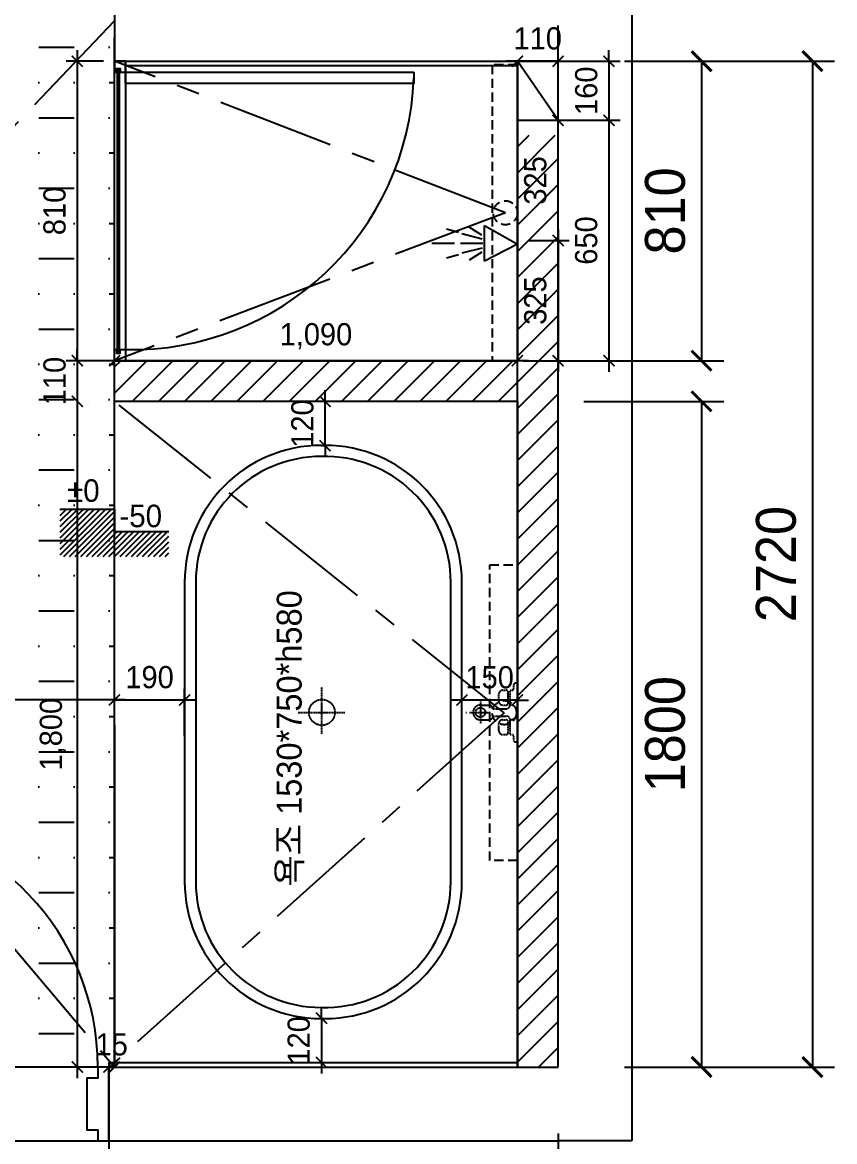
# Model space of a CAD drawing. Header units: millimetres. Extents: x 217202 to 745838, y -6815 to 171372.
# Drawn here: x 398204 to 400401, y 25432 to 28459 of the extents above; entities that cross this region are included whole.
import ezdxf

# ---------------------------------------------------------------- set-up
doc = ezdxf.new("R2010")
doc.units = ezdxf.units.MM
doc.header["$PDMODE"] = 3
doc.linetypes.add('CENTER', pattern=[50.8, 31.75, -6.35, 6.35, -6.35])
doc.linetypes.add('DASHED', pattern=[0.75, 0.5, -0.25])
doc.layers.get('DEFPOINTS').update_dxf_attribs({"color": 248})
for name, color, linetype in [('0-ELC TEXT', 7, 'Continuous'), ('03-WAL NEW', 3, 'Continuous'), ('06-FUR', 6, 'Continuous'), ('06-LIGHT', 4, 'Continuous'), ('07-DIM', 5, 'Continuous'), ('BATH', 4, 'Continuous'), ('C-WALL1', 2, 'Continuous'), ('CO-BATH', 6, 'Continuous'), ('FUR', 8, 'DASHED'), ('HAT', 5, 'Continuous'), ('TOILET-1', 6, 'Continuous'), ('도면층4', 4, 'Continuous'), ('도면층5', 5, 'Continuous')]:
    doc.layers.add(name, color=color, linetype=linetype)
doc.styles.add('HY 울릉도 L', font='')
doc.styles.add('YOURNAME', font='HY울릉도M.TTF')
doc.styles.add('코레일둥고', font='Korail_Round_Gothic_Medium.ttf')
doc.styles.get('HY 울릉도 L').set_extended_font_data('HY울릉도L')
doc.dimstyles.new('30', dxfattribs={"dimscale": 30, "dimtxt": 2, "dimasz": 1, "dimexe": 1, "dimexo": 1, "dimgap": 1, "dimtad": 1, "dimdec": 0, "dimrnd": 0.05, "dimdsep": 46, "dimlunit": 6, "dimtxsty": 'HY 울릉도 L', "dimblk": 'ARCHTICK', "dimcen": 2.5, "dimdle": 1, "dimclrd": 133, "dimclre": 133, "dimclrt": 30, "dimadec": 0, "dimazin": 0, "dimtfac": 1, "dimtdec": 0, "dimtix": 1, "dimtmove": 2, "dimatfit": 3, "dimldrblk": 'ARCHTICK', "dimfxl": 1, "dimlwd": -1, "dimlwe": -1, "dimarcsym": 0})
doc.dimstyles.new('YOURNAME-60', dxfattribs={"dimscale": 60, "dimtxt": 1.8, "dimasz": 0.9, "dimexe": 1, "dimexo": 3, "dimgap": 0.7, "dimtad": 1, "dimdec": 0, "dimzin": 0, "dimdsep": 46, "dimtxsty": 'YOURNAME', "dimblk": 'ARCHTICK', "dimcen": 0, "dimclrd": 1, "dimclre": 1, "dimclrt": 7, "dimadec": 0, "dimazin": 0, "dimtfac": 1, "dimtdec": 0, "dimtix": 1, "dimtmove": 2, "dimatfit": 3, "dimldrblk": 'ARCHTICK', "dimfxl": 1, "dimtolj": 1, "dimtzin": 0, "dimarcsym": 0})

# ---------------------------------------------------------------- blocks, each defined once
blk = doc.blocks.new('_ArchTick')
at = {"color": 0, "linetype": 'ByBlock', "const_width": 0.15}
blk.add_lwpolyline([(-0.5, -0.5), (0.5, 0.5)], dxfattribs=at)
blk = doc.blocks.new('*D342')
at = {"layer": 'DEFPOINTS', "color": 0, "transparency": 16777216}
for p in [(398437.9, 25634.1), (399652.9, 25634.1), (398437.9, 25205.6)]:
    blk.add_point(p, dxfattribs=at)
at = {"layer": 'HAT', "color": 1, "lineweight": -2, "transparency": 16777216}
for p, q in [((398437.9, 25454.1), (398437.9, 25145.6)), ((399652.9, 25454.1), (399652.9, 25145.6)), ((399652.9, 25205.6), (398437.9, 25205.6))]:
    blk.add_line(p, q, dxfattribs=at)
at = {"layer": 'HAT', "color": 1, "lineweight": -2, "transparency": 16777216, "xscale": 54, "yscale": 54, "zscale": 54, "rotation": 180}
blk.add_blockref('_ArchTick', (398437.9, 25205.6), dxfattribs=at)
at = {"layer": 'HAT', "color": 1, "lineweight": -2, "transparency": 16777216, "xscale": 54, "yscale": 54, "zscale": 54}
blk.add_blockref('_ArchTick', (399652.9, 25205.6), dxfattribs=at)
at = {"layer": 'HAT', "color": 7, "transparency": 16777216, "insert": (399045.4, 25303.6), "char_height": 108, "attachment_point": 5, "style": 'YOURNAME'}
blk.add_mtext('\\A1;1215', dxfattribs=at)
blk = doc.blocks.new('*D343')
at = {"layer": 'DEFPOINTS', "color": 0, "transparency": 16777216}
for p in [(397702.9, 25634.1), (398437.9, 25634.1), (397702.9, 25205.6)]:
    blk.add_point(p, dxfattribs=at)
at = {"layer": 'HAT', "color": 1, "lineweight": -2, "transparency": 16777216}
for p, q in [((397702.9, 25454.1), (397702.9, 25145.6)), ((398437.9, 25454.1), (398437.9, 25145.6)), ((398437.9, 25205.6), (397702.9, 25205.6))]:
    blk.add_line(p, q, dxfattribs=at)
at = {"layer": 'HAT', "color": 1, "lineweight": -2, "transparency": 16777216, "xscale": 54, "yscale": 54, "zscale": 54, "rotation": 180}
blk.add_blockref('_ArchTick', (397702.9, 25205.6), dxfattribs=at)
at = {"layer": 'HAT', "color": 1, "lineweight": -2, "transparency": 16777216, "xscale": 54, "yscale": 54, "zscale": 54}
blk.add_blockref('_ArchTick', (398437.9, 25205.6), dxfattribs=at)
at = {"layer": 'HAT', "color": 7, "transparency": 16777216, "insert": (398070.4, 25303.7), "char_height": 108, "attachment_point": 5, "style": 'YOURNAME'}
blk.add_mtext('\\A1;735', dxfattribs=at)
blk = doc.blocks.new('*D326')
at = {"layer": 'DEFPOINTS', "color": 0, "transparency": 16777216}
for p in [(397752.9, 28922.1), (398452.9, 28493.5), (397752.9, 28450.7)]:
    blk.add_point(p, dxfattribs=at)
at = {"layer": 'HAT', "color": 1, "lineweight": -2, "transparency": 16777216}
for p, q in [((397752.9, 28630.7), (397752.9, 28982.1)), ((398452.9, 28673.5), (398452.9, 28982.1)), ((398452.9, 28922.1), (397752.9, 28922.1))]:
    blk.add_line(p, q, dxfattribs=at)
at = {"layer": 'HAT', "color": 1, "lineweight": -2, "transparency": 16777216, "xscale": 54, "yscale": 54, "zscale": 54, "rotation": 180}
blk.add_blockref('_ArchTick', (397752.9, 28922.1), dxfattribs=at)
at = {"layer": 'HAT', "color": 1, "lineweight": -2, "transparency": 16777216, "xscale": 54, "yscale": 54, "zscale": 54}
blk.add_blockref('_ArchTick', (398452.9, 28922.1), dxfattribs=at)
at = {"layer": 'HAT', "color": 7, "transparency": 16777216, "insert": (398102.9, 29020.3), "char_height": 108, "attachment_point": 5, "style": 'YOURNAME'}
blk.add_mtext('\\A1;700', dxfattribs=at)
blk = doc.blocks.new('AC-8')
at = {"layer": 'BATH'}
for p, q in [((-50.8, 54), (-0.1, 142.7)), ((-0.1, 142.7), (45.4, 54)), ((45.4, 54), (-50.8, 54)), ((-24.7, 46.5), (-46.3, 12.2)), ((-13.5, 47.3), (-27.7, -7.9)), ((-1.6, 49.5), (-1.6, -10.8)), ((10.4, 47.3), (24.5, -7.9)), ((21.6, 46.5), (43.2, 12.2)), ((-31.4, -16.2), (-41.1, -49)), ((-1.6, -27.3), (-1.6, -88.5)), ((28.3, -16.2), (38, -49))]:
    blk.add_line(p, q, dxfattribs=at)
blk = doc.blocks.new('*D307')
at = {"layer": 'DEFPOINTS', "color": 0, "transparency": 16777216}
for p in [(399652.9, 28354.1), (399652.9, 25634.1), (400341.1, 25634.1)]:
    blk.add_point(p, dxfattribs=at)
at = {"layer": 'HAT', "color": 1, "lineweight": -2, "transparency": 16777216}
for p, q in [((399832.9, 28354.1), (400401.1, 28354.1)), ((400341.1, 28354.1), (400341.1, 25634.1)), ((399832.9, 25634.1), (400401.1, 25634.1))]:
    blk.add_line(p, q, dxfattribs=at)
at = {"layer": 'HAT', "color": 1, "lineweight": -2, "transparency": 16777216, "xscale": 54, "yscale": 54, "zscale": 54}
for p, rotation in [((400341.1, 28354.1), 90), ((400341.1, 25634.1), 270)]:
    blk.add_blockref('_ArchTick', p, dxfattribs=dict(at, rotation=rotation))
at = {"layer": 'HAT', "color": 7, "transparency": 16777216, "insert": (400242.9, 26994.1), "char_height": 108, "attachment_point": 5, "rotation": 90, "style": 'YOURNAME'}
blk.add_mtext('\\A1;2720', dxfattribs=at)
blk = doc.blocks.new('*D308')
at = {"layer": 'DEFPOINTS', "color": 0, "transparency": 16777216}
for p in [(399652.9, 28354.1), (399378.4, 27544.1), (400041.1, 27544.1)]:
    blk.add_point(p, dxfattribs=at)
at = {"layer": 'HAT', "color": 1, "lineweight": -2, "transparency": 16777216}
for p, q in [((399832.9, 28354.1), (400101.1, 28354.1)), ((400041.1, 28354.1), (400041.1, 27544.1)), ((399558.4, 27544.1), (400101.1, 27544.1))]:
    blk.add_line(p, q, dxfattribs=at)
at = {"layer": 'HAT', "color": 1, "lineweight": -2, "transparency": 16777216, "xscale": 54, "yscale": 54, "zscale": 54}
for p, rotation in [((400041.1, 28354.1), 90), ((400041.1, 27544.1), 270)]:
    blk.add_blockref('_ArchTick', p, dxfattribs=dict(at, rotation=rotation))
at = {"layer": 'HAT', "color": 7, "transparency": 16777216, "insert": (399942.8, 27949.1), "char_height": 108, "attachment_point": 5, "rotation": 90, "style": 'YOURNAME'}
blk.add_mtext('\\A1;810', dxfattribs=at)
blk = doc.blocks.new('*D309')
at = {"layer": 'DEFPOINTS', "color": 0, "transparency": 16777216}
for p in [(399542.9, 27434.1), (399652.9, 25634.1), (400041.1, 25634.1)]:
    blk.add_point(p, dxfattribs=at)
at = {"layer": 'HAT', "color": 1, "lineweight": -2, "transparency": 16777216}
for p, q in [((399722.9, 27434.1), (400101.1, 27434.1)), ((400041.1, 27434.1), (400041.1, 25634.1)), ((399832.9, 25634.1), (400101.1, 25634.1))]:
    blk.add_line(p, q, dxfattribs=at)
at = {"layer": 'HAT', "color": 1, "lineweight": -2, "transparency": 16777216, "xscale": 54, "yscale": 54, "zscale": 54}
for p, rotation in [((400041.1, 27434.1), 90), ((400041.1, 25634.1), 270)]:
    blk.add_blockref('_ArchTick', p, dxfattribs=dict(at, rotation=rotation))
at = {"layer": 'HAT', "color": 7, "transparency": 16777216, "insert": (399942.8, 26534.1), "char_height": 108, "attachment_point": 5, "rotation": 90, "style": 'YOURNAME'}
blk.add_mtext('\\A1;1800', dxfattribs=at)
blk = doc.blocks.new('*D336')
at = {"layer": '06-FUR', "color": 133, "transparency": 16777216}
for p, q in [((398352.2, 27464.1), (398352.2, 25604.1)), ((398382.2, 27434.1), (398382.2, 27434.1)), ((398422.9, 25634.1), (398322.2, 25634.1))]:
    blk.add_line(p, q, dxfattribs=at)
at = {"layer": 'DEFPOINTS', "color": 0, "transparency": 16777216}
for p in [(398352.2, 27434.1), (398352.2, 25634.1), (398452.9, 25634.1)]:
    blk.add_point(p, dxfattribs=at)
at = {"layer": '06-FUR', "color": 133, "transparency": 16777216, "xscale": 30, "yscale": 30, "zscale": 30}
for p, rotation in [((398352.2, 27434.1), 90), ((398352.2, 25634.1), 270)]:
    blk.add_blockref('_ArchTick', p, dxfattribs=dict(at, rotation=rotation))
at = {"layer": '06-FUR', "color": 30, "transparency": 16777216, "insert": (398286.3, 26534.1), "char_height": 60, "attachment_point": 5, "rotation": 90, "style": 'HY 울릉도 L'}
blk.add_mtext('1,800', dxfattribs=at)
blk = doc.blocks.new('*D310')
at = {"layer": '06-FUR', "color": 133, "transparency": 16777216}
for p, q in [((398352.2, 28384.1), (398352.2, 27514.1)), ((398422.9, 28354.1), (398322.2, 28354.1)), ((398422.9, 27544.1), (398322.2, 27544.1))]:
    blk.add_line(p, q, dxfattribs=at)
at = {"layer": 'DEFPOINTS', "color": 0, "transparency": 16777216}
for p in [(398452.9, 28354.1), (398352.2, 27544.1), (398452.9, 27544.1)]:
    blk.add_point(p, dxfattribs=at)
at = {"layer": '06-FUR', "color": 133, "transparency": 16777216, "xscale": 30, "yscale": 30, "zscale": 30}
for p, rotation in [((398352.2, 28354.1), 90), ((398352.2, 27544.1), 270)]:
    blk.add_blockref('_ArchTick', p, dxfattribs=dict(at, rotation=rotation))
at = {"layer": '06-FUR', "color": 30, "transparency": 16777216, "insert": (398290.9, 27949.1), "char_height": 60, "attachment_point": 5, "rotation": 90, "style": 'HY 울릉도 L'}
blk.add_mtext('810', dxfattribs=at)
blk = doc.blocks.new('*D338')
at = {"layer": '06-FUR', "color": 133, "transparency": 16777216}
for p, q in [((399542.9, 28354.1), (399512.9, 28354.1)), ((399542.9, 28354.1), (399652.9, 28354.1)), ((399652.9, 28354.1), (399682.9, 28354.1))]:
    blk.add_line(p, q, dxfattribs=at)
at = {"layer": 'DEFPOINTS', "color": 0, "transparency": 16777216}
for p in [(399542.9, 28354.1), (399652.9, 28354.1), (399652.9, 28354.1)]:
    blk.add_point(p, dxfattribs=at)
at = {"layer": '06-FUR', "color": 133, "transparency": 16777216, "xscale": 30, "yscale": 30, "zscale": 30}
blk.add_blockref('_ArchTick', (399542.9, 28354.1), dxfattribs=at)
at = {"layer": '06-FUR', "color": 133, "transparency": 16777216, "xscale": 30, "yscale": 30, "zscale": 30, "rotation": 180}
blk.add_blockref('_ArchTick', (399652.9, 28354.1), dxfattribs=at)
at = {"layer": '06-FUR', "color": 30, "transparency": 16777216, "insert": (399597.9, 28415.4), "char_height": 60, "attachment_point": 5, "style": 'HY 울릉도 L'}
blk.add_mtext('110', dxfattribs=at)
blk = doc.blocks.new('*D339')
at = {"layer": '06-FUR', "color": 133, "transparency": 16777216}
for p, q in [((398452.9, 27464.1), (398452.9, 27574.1)), ((399542.9, 27464.1), (399542.9, 27574.1)), ((399572.9, 27544.1), (398422.9, 27544.1))]:
    blk.add_line(p, q, dxfattribs=at)
at = {"layer": 'DEFPOINTS', "color": 0, "transparency": 16777216}
for p in [(398452.9, 27544.1), (398452.9, 27434.1), (399542.9, 27434.1)]:
    blk.add_point(p, dxfattribs=at)
at = {"layer": '06-FUR', "color": 133, "transparency": 16777216, "xscale": 30, "yscale": 30, "zscale": 30, "rotation": 180}
blk.add_blockref('_ArchTick', (398452.9, 27544.1), dxfattribs=at)
at = {"layer": '06-FUR', "color": 133, "transparency": 16777216, "xscale": 30, "yscale": 30, "zscale": 30}
blk.add_blockref('_ArchTick', (399542.9, 27544.1), dxfattribs=at)
at = {"layer": '06-FUR', "color": 30, "transparency": 16777216, "insert": (398997.9, 27610.1), "char_height": 60, "attachment_point": 5, "style": 'HY 울릉도 L'}
blk.add_mtext('1,090', dxfattribs=at)
blk = doc.blocks.new('*D311')
at = {"layer": '06-FUR', "color": 133, "transparency": 16777216}
for p, q in [((398352.2, 27544.1), (398352.2, 27574.1)), ((398352.2, 27544.1), (398352.2, 27434.1)), ((398382.2, 27544.1), (398382.2, 27544.1)), ((398352.2, 27434.1), (398352.2, 27404.1)), ((398382.2, 27434.1), (398382.2, 27434.1))]:
    blk.add_line(p, q, dxfattribs=at)
at = {"layer": 'DEFPOINTS', "color": 0, "transparency": 16777216}
for p in [(398352.2, 27544.1), (398352.2, 27434.1), (398352.2, 27434.1)]:
    blk.add_point(p, dxfattribs=at)
at = {"layer": '06-FUR', "color": 133, "transparency": 16777216, "xscale": 30, "yscale": 30, "zscale": 30}
for p, rotation in [((398352.2, 27544.1), 270), ((398352.2, 27434.1), 90)]:
    blk.add_blockref('_ArchTick', p, dxfattribs=dict(at, rotation=rotation))
at = {"layer": '06-FUR', "color": 30, "transparency": 16777216, "insert": (398291, 27489.1), "char_height": 60, "attachment_point": 5, "rotation": 90, "style": 'HY 울릉도 L'}
blk.add_mtext('110', dxfattribs=at)
blk = doc.blocks.new('*D327')
at = {"layer": '06-FUR', "color": 133, "transparency": 16777216}
blk.add_line((398482.9, 26626.7), (397677.9, 26626.7), dxfattribs=at)
at = {"layer": 'DEFPOINTS', "color": 0, "transparency": 16777216}
for p in [(397707.9, 26626.7), (397707.9, 26626.7), (398452.9, 26626.7)]:
    blk.add_point(p, dxfattribs=at)
at = {"layer": '06-FUR', "color": 133, "transparency": 16777216, "xscale": 30, "yscale": 30, "zscale": 30, "rotation": 180}
blk.add_blockref('_ArchTick', (397707.9, 26626.7), dxfattribs=at)
at = {"layer": '06-FUR', "color": 133, "transparency": 16777216, "xscale": 30, "yscale": 30, "zscale": 30}
blk.add_blockref('_ArchTick', (398452.9, 26626.7), dxfattribs=at)
at = {"layer": '06-FUR', "color": 30, "transparency": 16777216, "insert": (398080.4, 26687.3), "char_height": 60, "attachment_point": 5, "style": 'HY 울릉도 L'}
blk.add_mtext('745', dxfattribs=at)
blk = doc.blocks.new('*D306')
at = {"layer": '06-FUR', "color": 133, "transparency": 16777216}
for p, q in [((398452.9, 26529.4), (398452.9, 26656.7)), ((398642.7, 26529.4), (398642.7, 26656.7)), ((398452.9, 26626.7), (398422.9, 26626.7)), ((398452.9, 26626.7), (398642.7, 26626.7)), ((398642.7, 26626.7), (398672.7, 26626.7))]:
    blk.add_line(p, q, dxfattribs=at)
at = {"layer": 'DEFPOINTS', "color": 0, "transparency": 16777216}
for p in [(398642.7, 26626.7), (398452.9, 26499.4), (398642.7, 26499.4)]:
    blk.add_point(p, dxfattribs=at)
at = {"layer": '06-FUR', "color": 133, "transparency": 16777216, "xscale": 30, "yscale": 30, "zscale": 30}
blk.add_blockref('_ArchTick', (398452.9, 26626.7), dxfattribs=at)
at = {"layer": '06-FUR', "color": 133, "transparency": 16777216, "xscale": 30, "yscale": 30, "zscale": 30, "rotation": 180}
blk.add_blockref('_ArchTick', (398642.7, 26626.7), dxfattribs=at)
at = {"layer": '06-FUR', "color": 30, "transparency": 16777216, "insert": (398547.8, 26688), "char_height": 60, "attachment_point": 5, "style": 'HY 울릉도 L'}
blk.add_mtext('190', dxfattribs=at)
blk = doc.blocks.new('*D345')
at = {"layer": '06-FUR', "color": 133, "transparency": 16777216}
for p, q in [((399790.6, 28224.1), (399790.6, 27514.1)), ((399820.6, 28194.1), (399820.6, 28194.1)), ((399572.9, 27544.1), (399820.6, 27544.1))]:
    blk.add_line(p, q, dxfattribs=at)
at = {"layer": 'DEFPOINTS', "color": 0, "transparency": 16777216}
for p in [(399790.6, 28194.1), (399542.9, 27544.1), (399790.6, 27544.1)]:
    blk.add_point(p, dxfattribs=at)
at = {"layer": '06-FUR', "color": 133, "transparency": 16777216, "xscale": 30, "yscale": 30, "zscale": 30}
for p, rotation in [((399790.6, 28194.1), 90), ((399790.6, 27544.1), 270)]:
    blk.add_blockref('_ArchTick', p, dxfattribs=dict(at, rotation=rotation))
at = {"layer": '06-FUR', "color": 30, "transparency": 16777216, "insert": (399729.3, 27869.1), "char_height": 60, "attachment_point": 5, "rotation": 90, "style": 'HY 울릉도 L'}
blk.add_mtext('650', dxfattribs=at)
blk = doc.blocks.new('*D329')
at = {"layer": '06-FUR', "color": 133, "transparency": 16777216}
for p, q in [((399542.9, 26552.9), (399542.9, 26656.4)), ((399392.7, 26626.4), (399362.7, 26626.4)), ((399542.9, 26626.4), (399392.7, 26626.4)), ((399542.9, 26626.4), (399572.9, 26626.4))]:
    blk.add_line(p, q, dxfattribs=at)
at = {"layer": 'DEFPOINTS', "color": 0, "transparency": 16777216}
for p in [(399392.7, 26626.4), (399392.7, 26626.4), (399542.9, 26522.9)]:
    blk.add_point(p, dxfattribs=at)
at = {"layer": '06-FUR', "color": 133, "transparency": 16777216, "xscale": 30, "yscale": 30, "zscale": 30}
blk.add_blockref('_ArchTick', (399392.7, 26626.4), dxfattribs=at)
at = {"layer": '06-FUR', "color": 133, "transparency": 16777216, "xscale": 30, "yscale": 30, "zscale": 30, "rotation": 180}
blk.add_blockref('_ArchTick', (399542.9, 26626.4), dxfattribs=at)
at = {"layer": '06-FUR', "color": 30, "transparency": 16777216, "insert": (399467.8, 26687.7), "char_height": 60, "attachment_point": 5, "style": 'HY 울릉도 L'}
blk.add_mtext('150', dxfattribs=at)
blk = doc.blocks.new('*D346')
at = {"layer": '06-FUR', "color": 133, "transparency": 16777216}
for p, q in [((399022.7, 27434.1), (399022.7, 27464.1)), ((399022.7, 27314.1), (399022.7, 27434.1)), ((399052.7, 27434.1), (399052.7, 27434.1)), ((399022.7, 27314.1), (399022.7, 27284.1)), ((399052.7, 27314.1), (399052.7, 27314.1))]:
    blk.add_line(p, q, dxfattribs=at)
at = {"layer": 'DEFPOINTS', "color": 0, "transparency": 16777216}
for p in [(399022.7, 27434.1), (399022.7, 27434.1), (399022.7, 27314.1)]:
    blk.add_point(p, dxfattribs=at)
at = {"layer": '06-FUR', "color": 133, "transparency": 16777216, "xscale": 30, "yscale": 30, "zscale": 30}
for p, rotation in [((399022.7, 27434.1), 270), ((399022.7, 27314.1), 90)]:
    blk.add_blockref('_ArchTick', p, dxfattribs=dict(at, rotation=rotation))
at = {"layer": '06-FUR', "color": 30, "transparency": 16777216, "insert": (398961.5, 27374.1), "char_height": 60, "attachment_point": 5, "rotation": 90, "style": 'HY 울릉도 L'}
blk.add_mtext('120', dxfattribs=at)
blk = doc.blocks.new('*D333')
at = {"layer": '06-FUR', "color": 133, "transparency": 16777216}
for p, q in [((399790.6, 28354.1), (399790.6, 28384.1)), ((399682.9, 28354.1), (399820.6, 28354.1)), ((399790.6, 28354.1), (399790.6, 28194.1)), ((399682.9, 28194.1), (399820.6, 28194.1)), ((399790.6, 28194.1), (399790.6, 28164.1))]:
    blk.add_line(p, q, dxfattribs=at)
at = {"layer": 'DEFPOINTS', "color": 0, "transparency": 16777216}
for p in [(399652.9, 28354.1), (399652.9, 28194.1), (399790.6, 28194.1)]:
    blk.add_point(p, dxfattribs=at)
at = {"layer": '06-FUR', "color": 133, "transparency": 16777216, "xscale": 30, "yscale": 30, "zscale": 30}
for p, rotation in [((399790.6, 28354.1), 270), ((399790.6, 28194.1), 90)]:
    blk.add_blockref('_ArchTick', p, dxfattribs=dict(at, rotation=rotation))
at = {"layer": '06-FUR', "color": 30, "transparency": 16777216, "insert": (399729.4, 28274.1), "char_height": 60, "attachment_point": 5, "rotation": 90, "style": 'HY 울릉도 L'}
blk.add_mtext('160', dxfattribs=at)
blk = doc.blocks.new('*D334')
at = {"layer": '06-FUR', "color": 133, "transparency": 16777216}
for p, q in [((399652.9, 27839.1), (399652.9, 28224.1)), ((399572.9, 28194.1), (399682.9, 28194.1)), ((399572.9, 27869.1), (399682.9, 27869.1))]:
    blk.add_line(p, q, dxfattribs=at)
at = {"layer": 'DEFPOINTS', "color": 0, "transparency": 16777216}
for p in [(399542.9, 28194.1), (399652.9, 28194.1), (399542.9, 27869.1)]:
    blk.add_point(p, dxfattribs=at)
at = {"layer": '06-FUR', "color": 133, "transparency": 16777216, "xscale": 30, "yscale": 30, "zscale": 30}
for p, rotation in [((399652.9, 28194.1), 90), ((399652.9, 27869.1), 270)]:
    blk.add_blockref('_ArchTick', p, dxfattribs=dict(at, rotation=rotation))
at = {"layer": '06-FUR', "color": 30, "transparency": 16777216, "insert": (399591.5, 28031.6), "char_height": 60, "attachment_point": 5, "rotation": 90, "style": 'HY 울릉도 L'}
blk.add_mtext('325', dxfattribs=at)
blk = doc.blocks.new('*D335')
at = {"layer": '06-FUR', "color": 133, "transparency": 16777216}
for p, q in [((399652.9, 27899.1), (399652.9, 27514.1)), ((399572.9, 27869.1), (399682.9, 27869.1)), ((399572.9, 27544.1), (399682.9, 27544.1))]:
    blk.add_line(p, q, dxfattribs=at)
at = {"layer": 'DEFPOINTS', "color": 0, "transparency": 16777216}
for p in [(399542.9, 27869.1), (399542.9, 27544.1), (399652.9, 27544.1)]:
    blk.add_point(p, dxfattribs=at)
at = {"layer": '06-FUR', "color": 133, "transparency": 16777216, "xscale": 30, "yscale": 30, "zscale": 30}
for p, rotation in [((399652.9, 27869.1), 90), ((399652.9, 27544.1), 270)]:
    blk.add_blockref('_ArchTick', p, dxfattribs=dict(at, rotation=rotation))
at = {"layer": '06-FUR', "color": 30, "transparency": 16777216, "insert": (399591.5, 27706.6), "char_height": 60, "attachment_point": 5, "rotation": 90, "style": 'HY 울릉도 L'}
blk.add_mtext('325', dxfattribs=at)
blk = doc.blocks.new('*D359')
at = {"layer": '06-FUR', "color": 133, "transparency": 16777216}
for p, q in [((399012.8, 25766.1), (399012.8, 25796.1)), ((399012.8, 25766.1), (399012.8, 25646.1)), ((399042.8, 25766.1), (399042.8, 25766.1)), ((399012.8, 25646.1), (399012.8, 25616.1)), ((399042.7, 25646.1), (399042.8, 25646.1))]:
    blk.add_line(p, q, dxfattribs=at)
at = {"layer": 'DEFPOINTS', "color": 0, "transparency": 16777216}
for p in [(399012.8, 25766.1), (399012.7, 25646.1), (399012.8, 25646.1)]:
    blk.add_point(p, dxfattribs=at)
at = {"layer": '06-FUR', "color": 133, "transparency": 16777216, "xscale": 30, "yscale": 30, "zscale": 30}
for p, rotation in [((399012.8, 25766.1), 270), ((399012.8, 25646.1), 90)]:
    blk.add_blockref('_ArchTick', p, dxfattribs=dict(at, rotation=rotation))
at = {"layer": '06-FUR', "color": 30, "transparency": 16777216, "insert": (398951.5, 25706.1), "char_height": 60, "attachment_point": 5, "rotation": 90, "style": 'HY 울릉도 L'}
blk.add_mtext('120', dxfattribs=at)
blk = doc.blocks.new('*D480')
at = {"layer": '06-FUR', "color": 133, "transparency": 16777216}
for p, q in [((398437.9, 25634.1), (398407.9, 25634.1)), ((398452.9, 25634.1), (398437.9, 25634.1)), ((398452.9, 25634.1), (398482.9, 25634.1))]:
    blk.add_line(p, q, dxfattribs=at)
at = {"layer": 'DEFPOINTS', "color": 0, "transparency": 16777216}
for p in [(398437.9, 25634.1), (398437.9, 25634.1), (398452.9, 25634.1)]:
    blk.add_point(p, dxfattribs=at)
at = {"layer": '06-FUR', "color": 133, "transparency": 16777216, "xscale": 30, "yscale": 30, "zscale": 30}
blk.add_blockref('_ArchTick', (398437.9, 25634.1), dxfattribs=at)
at = {"layer": '06-FUR', "color": 133, "transparency": 16777216, "xscale": 30, "yscale": 30, "zscale": 30, "rotation": 180}
blk.add_blockref('_ArchTick', (398452.9, 25634.1), dxfattribs=at)
at = {"layer": '06-FUR', "color": 30, "transparency": 16777216, "insert": (398445.4, 25694.8), "char_height": 60, "attachment_point": 5, "style": 'HY 울릉도 L'}
blk.add_mtext('15', dxfattribs=at)

msp = doc.modelspace()

# ---------------------------------------------------------------- hatches: boundary and pattern name
h = msp.add_hatch()
h.set_pattern_fill('ANSI31', color=8, scale=3.388004, angle=180)
h.set_pattern_definition([(225, (303302.846, -81827.1), (7.60628565, -7.60628565), [])])
h.paths.add_polyline_path([(398305.9, 27143), (398452.9, 27143), (398452.9, 27082), (398599.8, 27082), (398599.8, 27014.3), (398305.9, 27014.3)])
at = {"layer": '03-WAL NEW'}
h = msp.add_hatch(dxfattribs=at)
h.set_pattern_fill('_USER', color=8, scale=50, angle=45, pattern_type=0)
h.set_pattern_definition([(45, (91358.25, -42474.425), (-35.355339, 35.355339), [])])
h.paths.add_polyline_path([(399652.9, 28154.1), (399542.9, 28154.1), (399542.9, 27544.1), (398452.9, 27544.1), (398452.9, 27434.1), (399542.9, 27434.1), (399542.9, 25634.1), (399652.9, 25634.1)])
at = {"layer": 'TOILET-1'}
h = msp.add_hatch(dxfattribs=at)
h.set_pattern_fill('MUDST', color=8, scale=15)
h.set_pattern_definition([(0, (56110.19, -42474.425), (190.5, 95.25), [95.25, -95.25, 0, -95.25, 0, -95.25])])
h.paths.add_polyline_path([(398452.9, 28417.3), (398452.9, 28463.1), (398422.9, 28463.1), (397764.9, 28463.1), (397764.9, 28342.1), (397277.9, 28342.1), (397277.9, 28274.9), (397277.9, 28171.6), (397335.7, 28170.2, -0.407252), (397350.3, 28155.2, -0.420239), (397367.7, 28169.6, -0.003215), (397396, 28168.8, -0.200323), (397410.4, 28174.1, -0.036121), (397726.7, 28138.3, -0.292078), (397812, 28033.5, -0.036235), (397816.2, 27974.9, -0.036235), (397812, 27916.3, -0.292078), (397726.7, 27811.5, -0.036121), (397410.4, 27775.6, -0.200323), (397396, 27780.9, -0.003215), (397367.7, 27780.2, -0.420239), (397350.3, 27794.5, -0.407252), (397335.7, 27779.5), (397277.9, 27778.1), (397277.9, 27674.9), (397277.9, 27534.1), (397407.9, 27534.1, -0.414214), (397707.9, 27234.1), (397707.9, 26546.1), (397714.9, 26546.1), (397714.9, 26060.4), (397732.9, 26060.4), (397732.9, 26309.1), (397762.9, 26309.1), (397762.9, 26308.6, -0.401154), (398407.9, 25634.1), (398437.9, 25634.1), (398437.9, 25646.1), (398452.9, 25646.1)])
h.paths.add_polyline_path([(397762.9, 26308.6), (397762.9, 25634.1), (398407.9, 25634.1, 0.401154)], flags=17)
h.paths.add_polyline_path([(397732.9, 26060.4), (397714.9, 26060.4), (397714.9, 25634.1), (397732.9, 25634.1)], flags=17)

# ---------------------------------------------------------------- linework, layer by layer
at = {"layer": '06-LIGHT'}
msp.add_lwpolyline([(398305.9, 27143), (398452.9, 27143), (398452.9, 27082), (398599.8, 27082)], dxfattribs=at)
at = {"layer": '07-DIM'}
for p, q in [((398482.9, 28342.1), (399542.9, 28342.1)), ((398437.9, 25646.1), (399542.9, 25646.1)), ((398437.9, 25646.1), (398437.9, 25634.1))]:
    msp.add_line(p, q, dxfattribs=at)
at = {"layer": 'C-WALL1'}
for p, q in [((399852.4, 29903.7), (399852.4, 25434.1)), ((398452.9, 28572.1), (398452.9, 28354.1)), ((399652.9, 25634.1), (399652.9, 28450.7)), ((398452.9, 28354.1), (399652.9, 28354.1)), ((398437.9, 25634.1), (399652.9, 25634.1)), ((398437.9, 25634.1), (398437.9, 25434.1)), ((398437.9, 25634.1), (399652.9, 25634.1)), ((398437.9, 25434.1), (399652.9, 25434.1)), ((399852.4, 25434.1), (399652.9, 25434.1))]:
    msp.add_line(p, q, dxfattribs=at)
at = {"layer": 'CO-BATH'}
for p, q in [((398460.4, 28334.1), (398460.4, 27564.1)), ((398465.4, 28334.1), (398465.4, 27564.1))]:
    msp.add_line(p, q, dxfattribs=at)
at = {"layer": 'CO-BATH', "color": 8}
for points in [[(398452.9, 28354.1), (398482.9, 28354.1), (398482.9, 27544.1), (398452.9, 27544.1)], [(399262.9, 28324.1), (399262.9, 28294.1), (398482.9, 28294.1), (398482.9, 28324.1)]]:
    msp.add_lwpolyline(points, close=True, dxfattribs=at)
at = {"layer": 'CO-BATH'}
for points in [[(398452.9, 28354.1), (398452.9, 28324.1), (398457.9, 28324.1), (398457.9, 28334.1), (398467.9, 28334.1), (398467.9, 28324.1), (398482.9, 28324.1), (398482.9, 28354.1)], [(398452.9, 27544.1), (398452.9, 27574.1), (398457.9, 27574.1), (398457.9, 27564.1), (398467.9, 27564.1), (398467.9, 27574.1), (398482.9, 27574.1), (398482.9, 27544.1)]]:
    msp.add_lwpolyline(points, close=True, dxfattribs=at)
at = {"layer": 'FUR', "linetype": 'CENTER', "ltscale": 10}
for p, q in [((397185.3, 27134.1), (398452.9, 28463.1)), ((399510.3, 27944.1), (398452.9, 28354.1)), ((399510.3, 27944.1), (398452.9, 27544.1)), ((399507.5, 26592.3), (398452.9, 27434.1)), ((397185.3, 27134.1), (398452.9, 25634.1)), ((399507.5, 26592.3), (398452.9, 25646.1))]:
    msp.add_line(p, q, dxfattribs=at)
at = {"layer": 'FUR'}
for p, q in [((399532.9, 26658), (399532.9, 26668)), ((399537.9, 26673), (399542.9, 26673)), ((399014.1, 26534.7), (399014.1, 26661)), ((399492.9, 26623), (399492.9, 26643)), ((399502.9, 26653), (399512.9, 26653)), ((399517.9, 26618), (399517.9, 26648)), ((399522.9, 26653), (399527.9, 26653)), ((399522.9, 26613), (399522.9, 26653)), ((399442.9, 26622.5), (399442.9, 26562)), ((399442.9, 26613), (399466, 26613)), ((399502.9, 26613), (399512.9, 26613)), ((398949.9, 26593), (399075.6, 26593)), ((399403.6, 26593), (399406.3, 26593)), ((399412.9, 26593), (399470.1, 26593)), ((399476, 26603), (399512.9, 26603)), ((399476, 26583), (399512.9, 26583)), ((399476, 26582), (399476, 26583)), ((399442.9, 26573), (399467, 26573)), ((399492.9, 26543), (399492.9, 26563)), ((399502.9, 26573), (399512.9, 26573)), ((399517.9, 26538), (399517.9, 26568)), ((399522.9, 26533), (399522.9, 26573)), ((399502.9, 26533), (399512.9, 26533)), ((399522.9, 26533), (399527.9, 26533)), ((399532.9, 26518), (399532.9, 26528)), ((399542.9, 26354.1), (399542.9, 26514.1)), ((399537.9, 26513), (399542.9, 26513))]:
    msp.add_line(p, q, dxfattribs=at)
at = {"layer": 'FUR', "ltscale": 50}
for points in [[(399474.9, 28344.1), (399474.9, 27544.1), (399542.9, 27544.1), (399542.9, 28344.1)], [(399542.9, 26992.3), (399542.9, 26192.3), (399467.9, 26192.3), (399467.9, 26992.3)]]:
    msp.add_lwpolyline(points, close=True, dxfattribs=at)
for centre in [(399510.3, 27944.1), (399507.5, 26592.3)]:
    msp.add_circle(centre, 32.6, dxfattribs=at)
at = {"layer": 'FUR'}
for centre, radius in [((399014.1, 26593), 35), ((399442.9, 26593), 12.9)]:
    msp.add_circle(centre, radius, dxfattribs=at)
for centre, radius, start, end in [((399537.9, 26668), 5, 90, 180), ((399502.9, 26643), 10, 90, 180), ((399512.9, 26648), 5, 0, 90), ((399527.9, 26658), 5, 270, 0), ((399442.9, 26593), 20, 90, 180), ((399466, 26603), 10, 0, 90), ((399502.9, 26623), 10, 180, 270), ((399512.9, 26618), 5, 270, 0), ((399512.9, 26613), 10, 270, 0), ((399522.9, 26593), 20, 270, 90), ((399442.9, 26593), 20, 180, 270), ((399467, 26582), 9, 270, 0), ((399512.9, 26573), 10, 0, 90), ((399502.9, 26563), 10, 90, 180), ((399512.9, 26568), 5, 0, 90), ((399502.9, 26543), 10, 180, 270), ((399512.9, 26538), 5, 270, 0), ((399527.9, 26528), 5, 0, 90), ((399537.9, 26518), 5, 180, 270)]:
    msp.add_arc(centre, radius, start, end, dxfattribs=at)
at = {"layer": 'TOILET-1'}
for p, q in [((398452.9, 25634.1), (398452.9, 28417.3)), ((399652.9, 28354.1), (399542.9, 28354.1)), ((399542.9, 28354.1), (399542.9, 27544.1)), ((399542.9, 27544.1), (399542.9, 28354.1)), ((399542.9, 28354.1), (399542.9, 28194.1)), ((399652.9, 28194.1), (399542.9, 28354.1)), ((399542.9, 28194.1), (399652.9, 28194.1)), ((399542.9, 28194.1), (399542.9, 27544.1)), ((399542.9, 28194.1), (399542.9, 27544.1)), ((398452.9, 27434.1), (398452.9, 27544.1)), ((398452.9, 27544.1), (399542.9, 27544.1)), ((399542.9, 27434.1), (399542.9, 27544.1)), ((399542.9, 27434.1), (398452.9, 27434.1)), ((399542.9, 27434.1), (399542.9, 25634.1)), ((399542.9, 25634.1), (399542.9, 27434.1)), ((399012.7, 27315.1), (399022.7, 27315.1)), ((398642.7, 26945.1), (398642.7, 26135.1)), ((398672.7, 26945.1), (398672.7, 26135.1)), ((399362.7, 26135.1), (399362.7, 26945.1)), ((399392.7, 26135.1), (399392.7, 26945.1)), ((398452.9, 26558.1), (398452.9, 25634.1)), ((399012.7, 25765.1), (399022.7, 25765.1))]:
    msp.add_line(p, q, dxfattribs=at)
for centre, radius, start, end in [((398500.1, 28337.2), 763.2, 268.7027, 357.8946), ((399012.7, 26945.1), 370, 90, 180), ((399022.7, 26945.1), 370, 0, 90), ((399012.7, 26945.1), 340, 90, 180), ((399022.5, 26945), 340.2, 0.0167, 91.644), ((399012.7, 26135.1), 370, 180, 270), ((399012.7, 26135.1), 340, 180, 270), ((399022.5, 26135.2), 340.2, 268.356, 359.9833), ((399022.7, 26135.1), 370, 270, 0)]:
    msp.add_arc(centre, radius, start, end, dxfattribs=at)
at = {"layer": '도면층4'}
for p, q in [((398437.9, 25634.1), (397702.9, 25634.1)), ((397702.9, 25434.1), (398437.9, 25434.1))]:
    msp.add_line(p, q, dxfattribs=at)
msp.add_lwpolyline([(398437.9, 25634.1), (398407.9, 25634.1), (398407.9, 25604.1), (398377.9, 25604.1), (398377.9, 25464.1), (398407.9, 25464.1), (398407.9, 25434.1), (398437.9, 25434.1), (398437.9, 25634.1)], dxfattribs=at)
at = {"layer": '도면층5'}
msp.add_arc((397732.7, 25634.1), 675.2, 0.0056, 87.2272, dxfattribs=at)

# ---------------------------------------------------------------- block references
at = {"layer": 'C-WALL1', "rotation": 270}
msp.add_blockref('AC-8', (399400.1, 27859.1), dxfattribs=at)

# ---------------------------------------------------------------- texts
at = {"layer": '0-ELC TEXT', "insert": (398891.8, 26122.1), "char_height": 67.372, "attachment_point": 1, "rotation": 90, "style": '코레일둥고'}
msp.add_mtext_dynamic_manual_height_columns('{\\fGulim|b0|i0|c129|p50;욕조 1530*750*h580}', width=908.772, gutter_width=3748.8, heights=[0], dxfattribs=at)
at = {"layer": '도면층4', "style": '코레일둥고'}
for s, p in [('%%P0', (398324.6, 27162.4)), ('-50', (398466.3, 27093.8))]:
    msp.add_text(s, height=60.98, dxfattribs=at).set_placement(p)

# ---------------------------------------------------------------- dimensions: what is measured, and where the dimension line sits
at = {"layer": '06-FUR'}
for base, p1, p2, picture, middle in [((399652.9, 28354.1), (399542.9, 28354.1), (399652.9, 28354.1), '*D338', (399597.9, 28415.4)), ((398452.9, 27544.1), (399542.9, 27434.1), (398452.9, 27434.1), '*D339', (398997.9, 27610.1)), ((397707.9, 26626.7), (398452.9, 26626.7), (397707.9, 26626.7), '*D327', (398080.4, 26687.3)), ((398642.7, 26626.7), (398452.9, 26499.4), (398642.7, 26499.4), '*D306', (398547.8, 26688)), ((399392.7, 26626.4), (399542.9, 26522.9), (399392.7, 26626.4), '*D329', (399467.8, 26687.7)), ((398437.9, 25634.1), (398452.9, 25634.1), (398437.9, 25634.1), '*D480', (398445.4, 25694.8))]:
    dim = msp.add_linear_dim(base=base, p1=p1, p2=p2, dimstyle='30', override={"dimfxl": 1.25}, dxfattribs=at)
    dim.commit()
    dim.dimension.update_dxf_attribs({"geometry": picture, "text_midpoint": middle})
for base, p1, p2, picture, middle in [((398352.2, 27544.1), (398452.9, 28354.1), (398452.9, 27544.1), '*D310', (398290.9, 27949.1)), ((399790.6, 28194.1), (399652.9, 28354.1), (399652.9, 28194.1), '*D333', (399729.4, 28274.1)), ((399790.6, 27544.1), (399790.6, 28194.1), (399542.9, 27544.1), '*D345', (399729.3, 27869.1)), ((399652.9, 28194.1), (399542.9, 27869.1), (399542.9, 28194.1), '*D334', (399591.5, 28031.6)), ((399652.9, 27544.1), (399542.9, 27869.1), (399542.9, 27544.1), '*D335', (399591.5, 27706.6)), ((398352.2, 25634.1), (398352.2, 27434.1), (398452.9, 25634.1), '*D336', (398286.3, 26534.1)), ((399022.7, 27434.1), (399022.7, 27314.1), (399022.7, 27434.1), '*D346', (398961.5, 27374.1)), ((399012.8, 25646.1), (399012.8, 25766.1), (399012.7, 25646.1), '*D359', (398951.5, 25706.1))]:
    dim = msp.add_linear_dim(base=base, p1=p1, p2=p2, angle=90, dimstyle='30', override={"dimfxl": 1.25}, dxfattribs=at)
    dim.commit()
    dim.dimension.update_dxf_attribs({"geometry": picture, "text_midpoint": middle})
dim = msp.add_aligned_dim(p1=(398352.2, 27544.1), p2=(398352.2, 27434.1), distance=0, dimstyle='30', override={"dimfxl": 1.25}, dxfattribs=at)
dim.commit()
dim.dimension.update_dxf_attribs({"geometry": '*D311', "text_midpoint": (398291, 27489.1)})
at = {"layer": 'HAT'}
for base, p1, p2, picture, middle in [((397752.9, 28922.1), (398452.9, 28493.5), (397752.9, 28450.7), '*D326', (398102.9, 29020.3)), ((397702.9, 25205.6), (398437.9, 25634.1), (397702.9, 25634.1), '*D343', (398070.4, 25303.7)), ((398437.9, 25205.6), (399652.9, 25634.1), (398437.9, 25634.1), '*D342', (399045.4, 25303.6))]:
    dim = msp.add_linear_dim(base=base, p1=p1, p2=p2, dimstyle='YOURNAME-60', dxfattribs=at)
    dim.commit()
    dim.dimension.update_dxf_attribs({"geometry": picture, "text_midpoint": middle})
for base, p1, p2, angle, picture, middle in [((400041.1, 27544.1), (399652.9, 28354.1), (399378.4, 27544.1), 270, '*D308', (399942.8, 27949.1)), ((400341.1, 25634.1), (399652.9, 28354.1), (399652.9, 25634.1), 90, '*D307', (400242.9, 26994.1)), ((400041.1, 25634.1), (399542.9, 27434.1), (399652.9, 25634.1), 270, '*D309', (399942.8, 26534.1))]:
    dim = msp.add_linear_dim(base=base, p1=p1, p2=p2, angle=angle, dimstyle='YOURNAME-60', dxfattribs=at)
    dim.commit()
    dim.dimension.update_dxf_attribs({"geometry": picture, "text_midpoint": middle})

doc.saveas('drawing.dxf')
